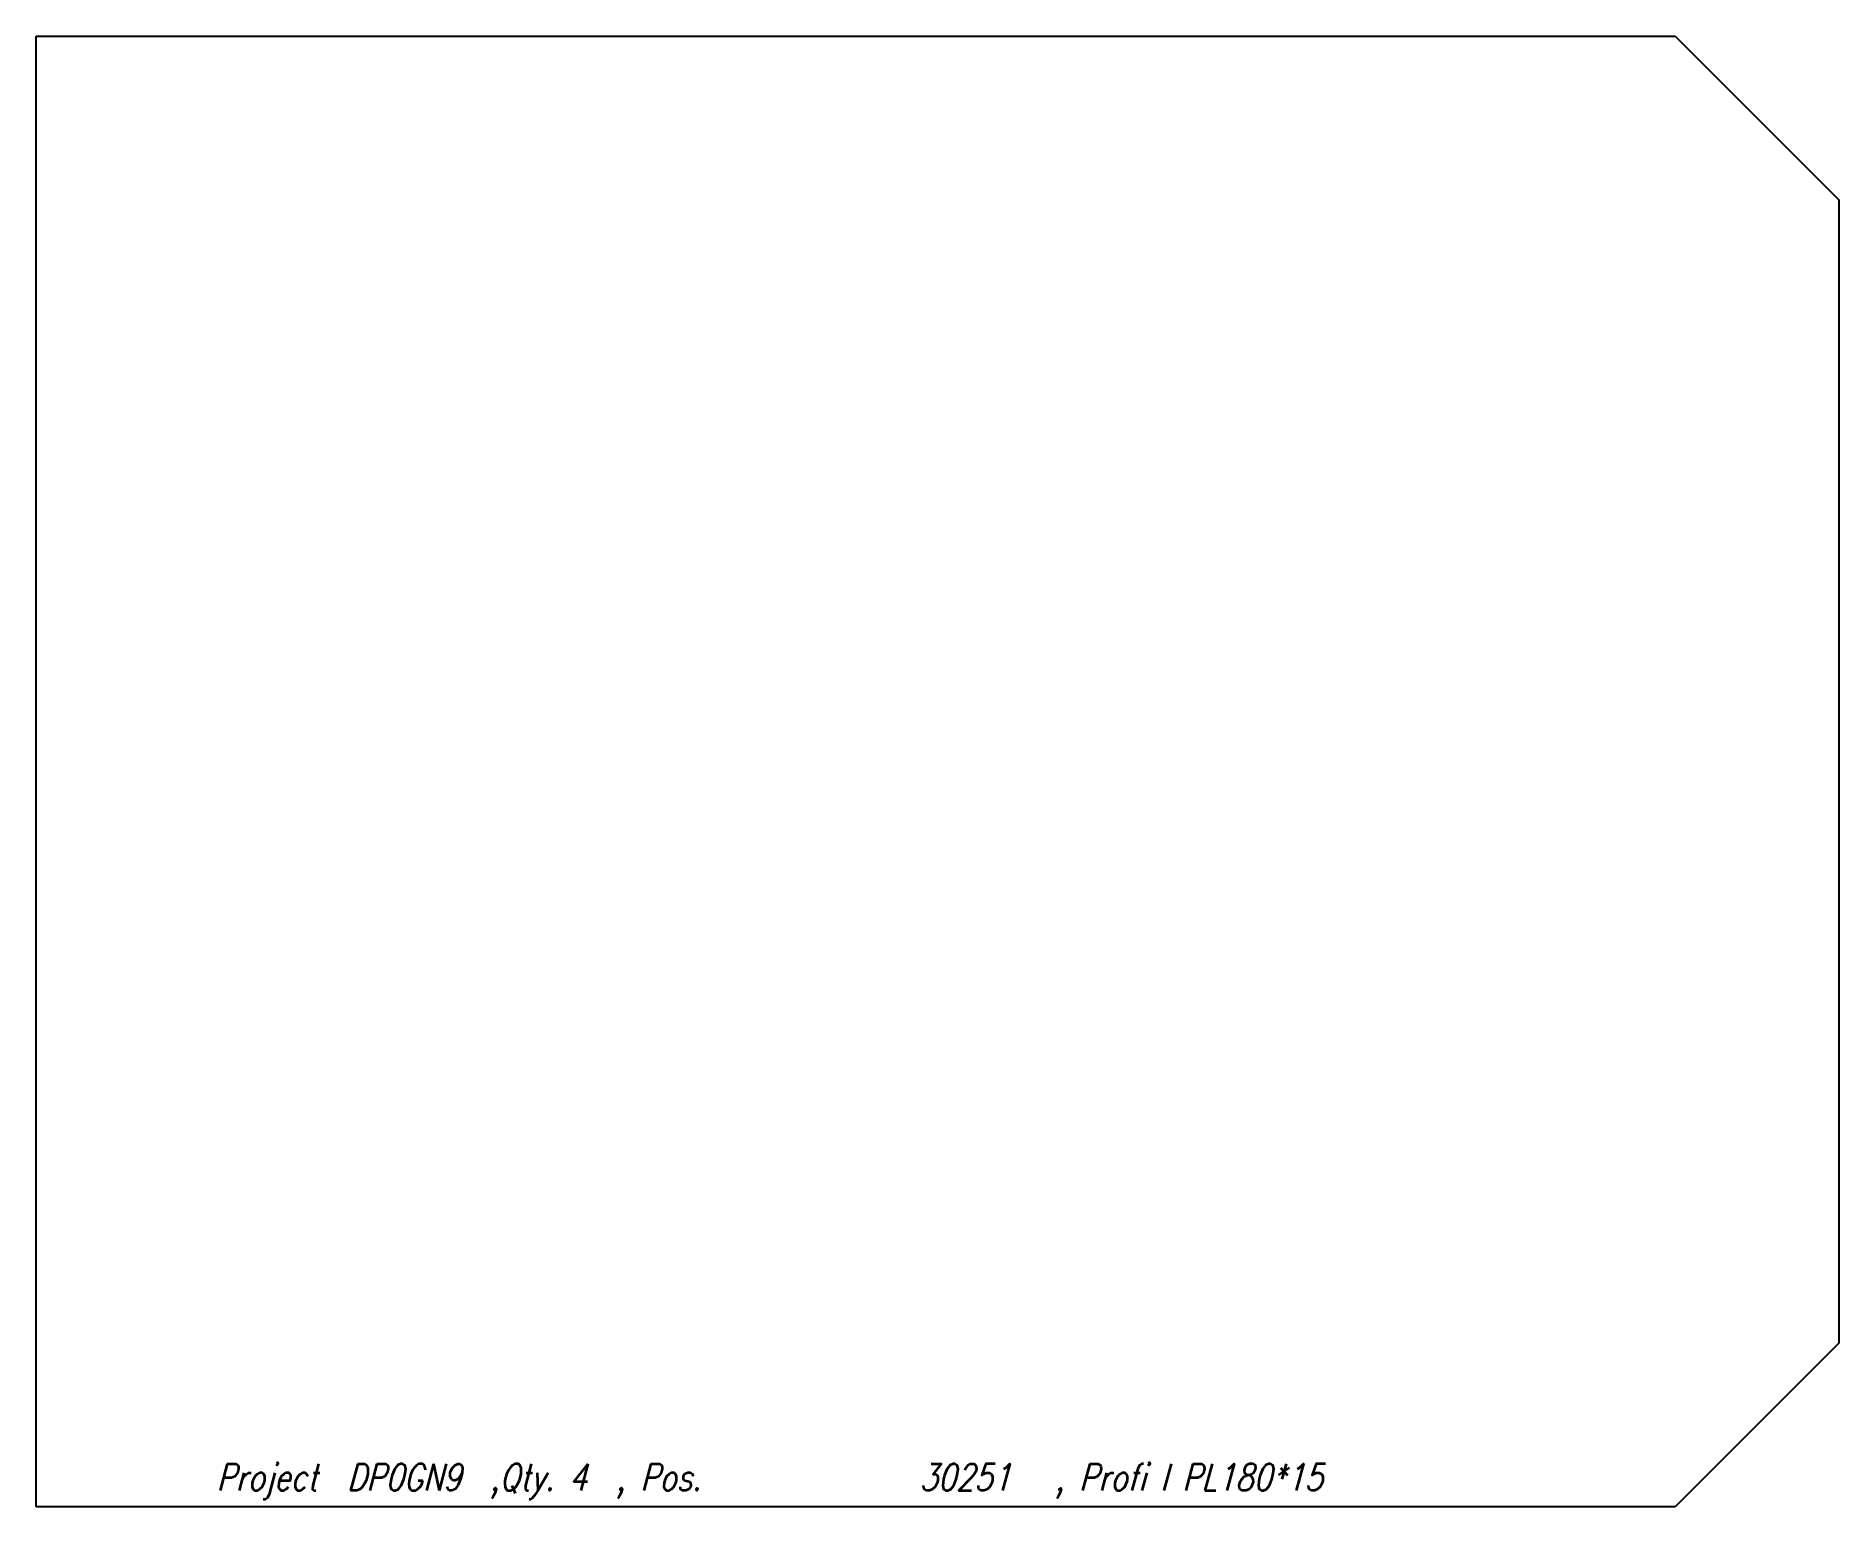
# Model space of a CAD drawing. Extents: x 0 to 220, y -90 to 90.
import ezdxf

# ---------------------------------------------------------------- set-up
doc = ezdxf.new("R2010")
doc.units = 0
doc.header["$LTSCALE"] = 10
doc.layers.add('TEILE', color=7, linetype='CONTINUOUS')
doc.layers.add('UNTERSCHRIFT', color=7, linetype='CONTINUOUS')
doc.styles.get("Standard").update_dxf_attribs({"font": 'ROMANS'})

msp = doc.modelspace()

# ---------------------------------------------------------------- linework, layer by layer
at = {"layer": 'TEILE', "color": 2}
for p, q in [((-0.000226, -89.750778), (0.000226, 89.753525)), ((0.000226, 89.753525), (200.006882, 89.753029)), ((200.006882, 89.753029), (220.00679, 69.752975)), ((220.00679, 69.752975), (220.006073, -69.754356)), ((220.006073, -69.754356), (200.005951, -89.754028)), ((200.005951, -89.754028), (-0.000226, -89.750778))]:
    msp.add_line(p, q, dxfattribs=at)

# ---------------------------------------------------------------- texts
at = {"layer": 'UNTERSCHRIFT', "color": 2, "oblique": 15, "width": 0.8}
for s, p in [('Project  DP0GN9  ,Qty. 4  , Pos. ', (22.002897, -87.751129)), ('30251', (107.802895, -87.752525)), ('  , Profi l PL180*15', (120.802902, -87.752731))]:
    msp.add_text(s, height=3.25, dxfattribs=at).set_placement(p)

doc.saveas('drawing.dxf')
